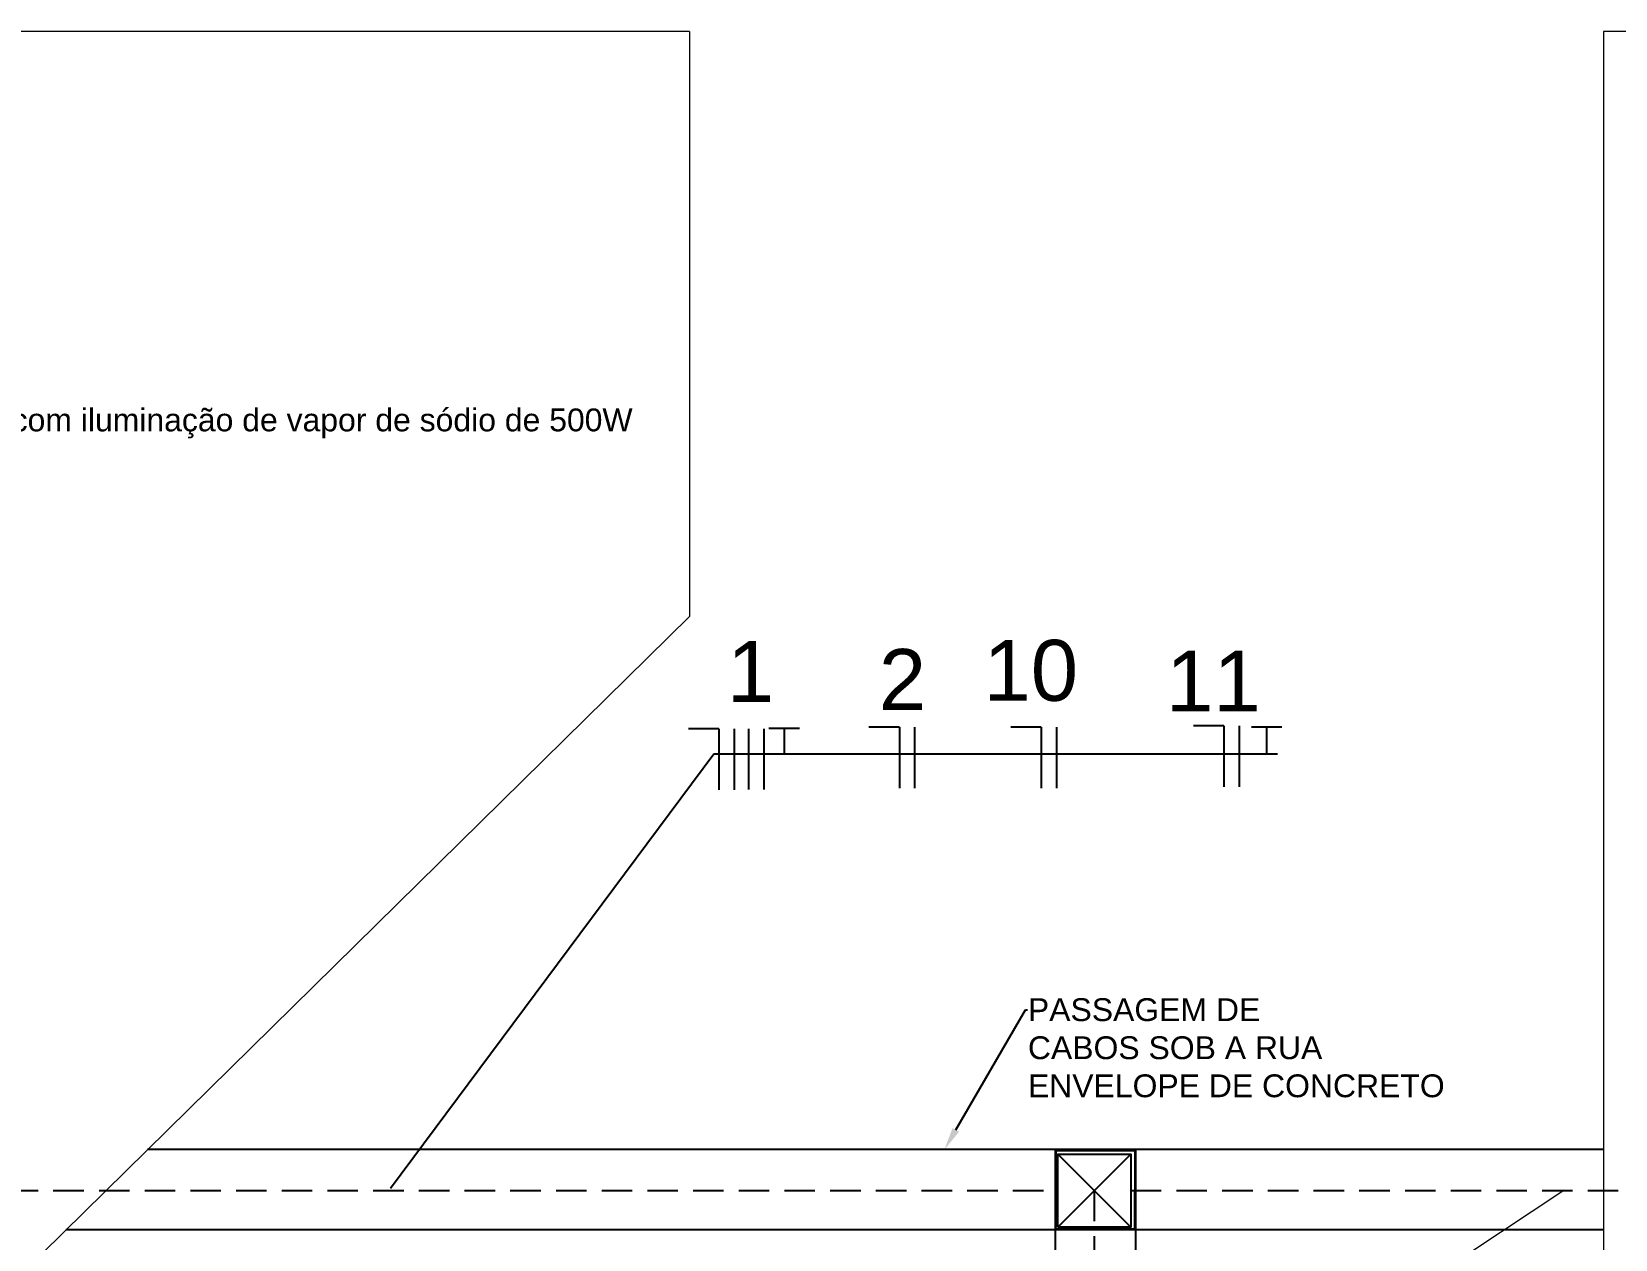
# Model space of a CAD drawing. Header units: millimetres. Extents: x 100 to 1222, y 100 to 694.
# Drawn here: x 230.73 to 256.72, y 544.28 to 564.11 of the extents above; entities that cross this region are included whole.
import ezdxf
from ezdxf import colors
from ezdxf.entities.mleader import LeaderData, LeaderLine
from ezdxf.math import Vec2, Vec3

# ---------------------------------------------------------------- set-up
doc = ezdxf.new("R2010")
doc.units = ezdxf.units.MM
doc.linetypes.add('DASHED', pattern=[0.75, 0.5, -0.25])
for name, color, linetype, lineweight in [('COTAS', 5, 'Continuous', 5), ('dados', 4, 'DASHED', 5), ('PAREDE', 7, 'Continuous', 9)]:
    doc.layers.add(name, color=color, linetype=linetype, lineweight=lineweight)
doc.styles.add('Annotative', font='Arial.ttf')
doc.styles.get("Standard").update_dxf_attribs({"font": 'Arial.ttf'})
pattern_1 = [(0, (-2.371, -27.0174), (0, 6.985), [5.08, -1.905]), (90, (-2.371, -27.0174), (-6.985, 4e-16), [5.08, -1.905])]

msp = doc.modelspace()

# ---------------------------------------------------------------- hatches: boundary and pattern name
h = msp.add_hatch()
h.set_pattern_fill('ANGLE', color=2)
h.set_pattern_definition(pattern_1)
h.paths.add_polyline_path([(223.645, 545.666), (222.445, 545.666), (223.028, 545.082), (223.061, 545.082)])
h.paths.add_polyline_path([(223.045, 545.066), (222.445, 544.466), (223.645, 544.466)])
h.paths.add_polyline_path([(248.769, 545.682), (247.569, 545.682), (248.169, 545.082)])
h.paths.add_polyline_path([(248.169, 545.082), (248.168, 544.482), (248.769, 544.482)])
h.paths.add_polyline_path([(248.169, 545.082), (247.569, 544.482), (248.168, 544.482)])
h.paths.add_polyline_path([(264.039, 548.561), (262.839, 548.561), (263.429, 547.971), (263.449, 547.971)])
h.paths.add_polyline_path([(263.439, 547.961), (262.839, 547.361), (264.039, 547.361)])
h.paths.add_polyline_path([(264.039, 562.662), (263.439, 562.662), (263.439, 562.062)])
h.paths.add_polyline_path([(263.439, 562.662), (262.839, 562.662), (263.439, 562.062)])
h = msp.add_hatch()
h.set_pattern_fill('ANGLE', color=2)
h.set_pattern_definition(pattern_1)
h.paths.add_polyline_path([(223.645, 545.666), (222.445, 545.666), (223.028, 545.082), (223.061, 545.082)])
h.paths.add_polyline_path([(223.045, 545.066), (222.445, 544.466), (223.645, 544.466)])
h.paths.add_polyline_path([(248.769, 545.682), (247.569, 545.682), (248.169, 545.082)])
h.paths.add_polyline_path([(248.169, 545.082), (247.569, 544.482), (248.168, 544.482)])
h.paths.add_polyline_path([(248.169, 545.082), (248.168, 544.482), (248.769, 544.482)])
h.paths.add_polyline_path([(262.839, 548.561), (263.429, 547.971), (263.449, 547.971), (264.039, 548.561)])
h.paths.add_polyline_path([(263.439, 547.961), (262.839, 547.361), (264.039, 547.361)])
h = msp.add_hatch()
h.set_pattern_fill('ANGLE', color=2)
h.set_pattern_definition(pattern_1)
h.paths.add_polyline_path([(248.769, 545.682), (247.569, 545.682), (248.169, 545.082)])
h.paths.add_polyline_path([(248.169, 545.082), (247.569, 544.482), (248.168, 544.482)])
h.paths.add_polyline_path([(248.169, 545.082), (248.168, 544.482), (248.769, 544.482)])

# ---------------------------------------------------------------- linework, layer by layer
at = {"color": 2}
for p, q in [((242.008, 552.663), (241.508, 552.663)), ((242.008, 552.663), (242.008, 551.663)), ((242.258, 552.663), (242.258, 551.663)), ((242.496, 552.666), (242.496, 551.666)), ((242.746, 552.666), (242.746, 551.666)), ((243.329, 552.671), (242.829, 552.671)), ((243.079, 552.671), (243.079, 552.252)), ((244.97, 552.691), (244.47, 552.691)), ((244.97, 552.691), (244.97, 551.691)), ((245.22, 552.691), (245.22, 551.691)), ((247.3, 552.691), (246.8, 552.691)), ((247.3, 552.691), (247.3, 551.691)), ((247.55, 552.691), (247.55, 551.691)), ((250.295, 552.711), (249.795, 552.711)), ((250.295, 552.711), (250.295, 551.711)), ((250.545, 552.711), (250.545, 551.711)), ((251.248, 552.69), (250.748, 552.69)), ((250.998, 552.69), (250.998, 552.246)), ((241.927, 552.247), (236.617, 545.114)), ((251.176, 552.247), (241.927, 552.247)), ((256.526, 545.754), (232.63, 545.754)), ((247.528, 545.754), (247.528, 521.362)), ((247.569, 545.682), (248.769, 544.482)), ((247.569, 544.482), (248.769, 545.682)), ((248.846, 545.754), (248.846, 521.362)), ((256.525, 544.436), (231.291, 544.436))]:
    msp.add_line(p, q, dxfattribs=at)
at = {"color": 2, "linetype": 'DASHED', "lineweight": 25}
for p, q in [((229.585, 545.082), (247.569, 545.082)), ((248.169, 545.082), (248.114, 516.948)), ((248.769, 545.082), (262.98, 545.082))]:
    msp.add_line(p, q, dxfattribs=at)
at = {"color": 2}
for points in [[(247.542, 545.739), (248.832, 545.738), (248.829, 544.449), (247.54, 544.45)], [(247.569, 544.482), (247.569, 545.682), (248.769, 545.682), (248.769, 544.482)]]:
    msp.add_lwpolyline(points, close=True, dxfattribs=at)
at = {"layer": 'dados', "color": 2, "linetype": 'Continuous'}
msp.add_line((255.874, 545.082), (245.684, 538.336), dxfattribs=at)
at = {"layer": 'PAREDE'}
for p, q in [((241.525, 564.112), (215.967, 564.112)), ((241.525, 564.112), (241.525, 554.508)), ((223.467, 536.737), (241.525, 554.508))]:
    msp.add_line(p, q, dxfattribs=at)
msp.add_lwpolyline([(276.775, 564.112), (256.525, 564.112), (256.525, 542.362)], dxfattribs=at)

# ---------------------------------------------------------------- texts
at = {"color": 2, "style": 'Annotative'}
for s, p in [('10', (246.35, 553.124)), ('1', (242.141, 553.107)), ('2', (244.633, 552.974)), ('11', (249.346, 552.949))]:
    msp.add_text(s, height=1, dxfattribs=at).set_placement(p)

# ---------------------------------------------------------------- leaders
at = {"layer": 'COTAS'}
ml = msp.add_multileader_mtext('Standard', dxfattribs=at)
ml.set_content('Poste de 4 pétalas com iluminação de vapor de sódio de 500W\\PAltura 7m', color=256)
ml.set_leader_properties()
ml.build(insert=Vec2(0, 0))
ml.multileader.update_dxf_attribs({"arrow_head_size": 0.375})
ctx = ml.context
ctx.base_point, ctx.char_height, ctx.arrow_head_size, ctx.landing_gap_size, ctx.plane_origin = Vec3(225.908, 557.733), 0.375, 0.375, 0.0075, Vec3(223.058, 555.492)
notes = []
notes.append((ctx, [(0, (1, 1, 0), (225.878, 557.733), (1, 0), 0.03, [(0, [(227.392, 550.357)], 0, [])])]))
ctx.mtext.insert, ctx.mtext.flow_direction = Vec3(225.916, 557.924), 5
at = {"layer": 'COTAS', "color": 2}
ml = msp.add_multileader_mtext('Standard', dxfattribs=at)
ml.set_content('PASSAGEM DE \\PCABOS SOB A RUA\\PENVELOPE DE CONCRETO ', color=2)
ml.set_leader_properties()
ml.build(insert=Vec2(0, 0))
ml.multileader.update_dxf_attribs({"arrow_head_size": 0.375})
ctx = ml.context
ctx.base_point, ctx.char_height, ctx.arrow_head_size, ctx.landing_gap_size, ctx.plane_origin = Vec3(247.072, 548.049), 0.375, 0.375, 0.0075, Vec3(244.222, 545.017)
notes.append((ctx, [(0, (1, 1, 0), (247.042, 548.049), (1, 0), 0.03, [(0, [(245.709, 545.754)], 0, [])])]))
ctx.mtext.insert, ctx.mtext.flow_direction = Vec3(247.08, 548.24), 5
for ctx, leaders in notes:
    for number, flags, end, landing, length, lines in leaders:
        leader = LeaderData()
        leader.index, (leader.has_last_leader_line, leader.has_dogleg_vector, leader.attachment_direction) = number, flags
        leader.last_leader_point, leader.dogleg_vector, leader.dogleg_length = Vec3(end), Vec3(landing), length
        for number, points, colour, breaks in lines:
            line = LeaderLine()
            line.index, line.vertices, line.color, line.breaks = number, Vec3.list(points), colors.encode_raw_color(colour), breaks
            leader.lines.append(line)
        ctx.leaders.append(leader)

doc.saveas('drawing.dxf')
